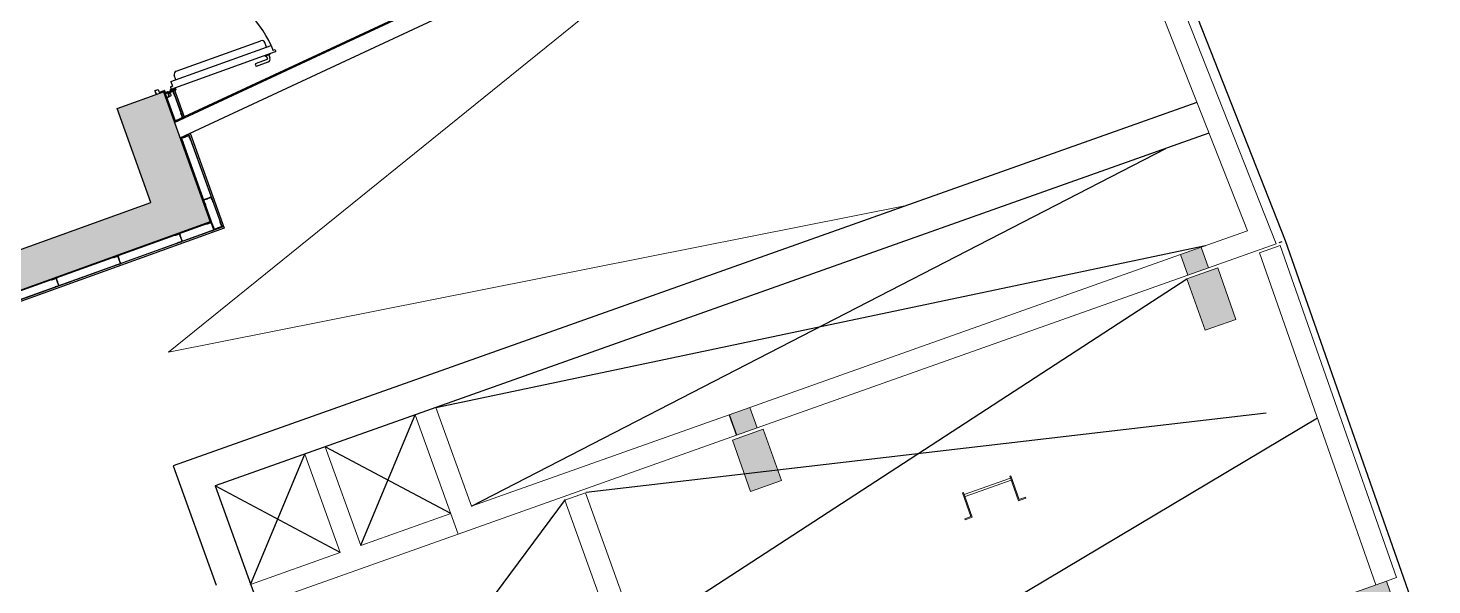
# Model space of a CAD drawing. Header units: centimetres. Extents: x 139057 to 200038, y 34824 to 80516.
# Drawn here: x 176287 to 177572, y 54789 to 55299 of the extents above; entities that cross this region are included whole.
import ezdxf

# ---------------------------------------------------------------- set-up
doc = ezdxf.new("R2010")
doc.units = ezdxf.units.CM
doc.header["$LTSCALE"] = 100
doc.layers.get('0').update_dxf_attribs({"lineweight": 0})
for name, color, linetype in [('0.10 Intonaco', 8, 'Continuous'), ('0.15 E1-E2_Serramenti', 9, 'Continuous'), ('0.20 Cementi Armati', 4, 'Continuous'), ('A-GRAFICA', 253, 'Continuous'), ('A-LAND-PLANT', 1, 'Continuous'), ('A-MCLS3-15', 50, 'Continuous'), ('A-MCLS5-30', 2, 'Continuous'), ('A-MONTANTI CARTONGESSO', 251, 'Continuous'), ('E1-E2_124$0$A-WALL', 6, 'Continuous'), ('E1-E2_124$0$A-WALL-FIN', 1, 'Continuous')]:
    doc.layers.add(name, color=color, linetype=linetype)
for name, color, linetype, lineweight in [('410_STRUTTURE_001-AM_0', 7, 'Continuous', 0), ('430_TAVOLATI_001-AM_0', 3, 'Continuous', 0), ('440_SIMBOLI_001-AM_0', 31, 'Continuous', 0), ('441_SERRAMENTI_001-AM_0', 1, 'Continuous', 0), ('RDO-Legenda-muri', 153, 'Continuous', 15)]:
    doc.layers.add(name, color=color, linetype=linetype, lineweight=lineweight)
doc.layers.add('A-FIN-CTG-LASTRA STANDARD', color=7, linetype='Continuous', true_color=0x13447c)

# ---------------------------------------------------------------- blocks, each defined once
blk = doc.blocks.new('A$C16963ACD')
at = {"layer": '0.15 E1-E2_Serramenti', "ltscale": 0.02}
for p, q in [((0.069, 1.171), (0.069, 1.121)), ((0.104, 1.204), (0.074, 1.204)), ((0.074, 1.204), (0.074, 1.202)), ((0.104, 1.202), (0.074, 1.202)), ((0.076, 1.168), (0.076, 1.122)), ((0.104, 1.17), (0.078, 1.17)), ((0.104, 1.169), (0.078, 1.169)), ((0.078, 1.168), (0.078, 1.122)), ((0.104, 1.202), (0.104, 1.171)), ((0.106, 1.202), (0.106, 1.171)), ((2.069, 1.171), (2.069, 1.121)), ((0.01, 1.118), (0.009, 1.118)), ((0.009, 1.118), (0.009, 1.099)), ((0.01, 1.118), (0.01, 1.099)), ((0.053, 1.099), (0.011, 1.099)), ((0.053, 1.097), (0.011, 1.097)), ((0.011, 1.096), (0.011, 1.082)), ((0.013, 1.097), (0.013, 1.092)), ((0.013, 1.092), (0.036, 1.092)), ((0.016, 1.077), (0.035, 1.077)), ((0.036, 1.092), (0.039, 1.084)), ((0.069, 1.121), (0.039, 1.121)), ((0.039, 1.097), (0.044, 1.084)), ((0.046, 1.071), (0.046, 1.022)), ((0.062, 1.063), (0.047, 1.071)), ((0.064, 1.068), (0.05, 1.075)), ((0.053, 1.119), (0.053, 1.099)), ((0.076, 1.121), (0.055, 1.121)), ((0.076, 1.12), (0.055, 1.12)), ((0.055, 1.119), (0.055, 1.099)), ((0.062, 1.063), (0.062, 1.019)), ((0.067, 1.056), (0.067, 1.063)), ((0.067, 1.056), (0.067, 0.041)), ((0.087, 1.057), (0.068, 1.057)), ((0.088, 1.038), (0.088, 1.056)), ((0.088, 1.044), (0.088, 1.039)), ((0.133, 1.037), (0.089, 1.037)), ((0.134, 1.036), (0.134, 0.061)), ((2.004, 1.036), (2.004, 0.001)), ((2.005, 1.037), (2.049, 1.037)), ((2.05, 1.038), (2.05, 1.056)), ((2.05, 1.044), (2.05, 1.039)), ((2.051, 1.057), (2.07, 1.057)), ((2.069, 1.121), (2.099, 1.121)), ((2.071, 1.056), (2.071, 1.063)), ((2.071, 1.056), (2.071, 0.045)), ((2.074, 1.068), (2.088, 1.075)), ((2.076, 1.063), (2.091, 1.071)), ((2.076, 1.063), (2.076, 1.019)), ((2.091, 1.071), (2.091, 1.022)), ((2.099, 1.097), (2.094, 1.084)), ((2.102, 1.092), (2.099, 1.084)), ((2.125, 1.092), (2.102, 1.092)), ((2.122, 1.077), (2.103, 1.077)), ((2.125, 1.097), (2.125, 1.092)), ((2.127, 1.096), (2.127, 1.082)), ((0.067, 1.017), (0.051, 1.017)), ((0.067, 1.019), (0.062, 1.019)), ((0.134, 0.987), (0.177, 0.987)), ((0.207, 0.957), (0.207, 0.135)), ((1.931, 0.957), (1.931, 0.135)), ((2.004, 0.987), (1.961, 0.987)), ((2.004, 0.987), (1.965, 0.987)), ((2.071, 1.019), (2.076, 1.019)), ((2.071, 1.017), (2.086, 1.017)), ((0, 0.14), (0, 0.255)), ((0.025, 0.255), (0, 0.255)), ((0.025, 0.14), (0.025, 0.255)), ((0.059, 0.135), (0.03, 0.135)), ((0.059, 0.101), (0.059, 0.144)), ((0.067, 0.145), (0.06, 0.145)), ((0.059, 0.11), (0.03, 0.11)), ((0.067, 0.1), (0.06, 0.1)), ((0.087, 0.04), (0.068, 0.04)), ((0.088, 0.059), (0.088, 0.041)), ((0.133, 0.06), (0.089, 0.06)), ((0.134, 0.105), (0.177, 0.105)), ((2.004, 0.105), (1.961, 0.105)), ((1.984, 0.001), (1.984, 0.044)), ((2.004, 0.045), (1.985, 0.045)), ((2.005, 0.025), (2.049, 0.025)), ((2.05, 0.026), (2.05, 0.044)), ((2.051, 0.045), (2.071, 0.045)), ((1.985, 0), (2.003, 0))]:
    blk.add_line(p, q, dxfattribs=at)
blk.add_lwpolyline([(2.034, 1.169, -0.414214), (2.032, 1.171), (2.032, 1.202, -0.414214), (2.034, 1.204), (2.064, 1.204), (2.064, 1.202), (2.034, 1.202, 0.414214), (2.033, 1.202), (2.033, 1.171, 0.414214), (2.034, 1.17), (2.059, 1.17, -0.414214), (2.061, 1.168), (2.061, 1.122, 0.414214), (2.062, 1.121), (2.082, 1.121, -0.414214), (2.084, 1.119), (2.084, 1.099, 0.414214), (2.085, 1.099), (2.127, 1.099, 0.414214), (2.127, 1.099), (2.127, 1.118), (2.129, 1.118), (2.129, 1.099, -0.414214), (2.127, 1.097), (2.085, 1.097, -0.414214), (2.083, 1.099), (2.083, 1.119, 0.414214), (2.082, 1.12), (2.062, 1.12, -0.414214), (2.06, 1.122), (2.06, 1.168, 0.414214), (2.059, 1.169)], format="xyb", close=True, dxfattribs=at)
for centre in [(0.042, 1.077), (2.095, 1.077)]:
    blk.add_circle(centre, 0.0075, dxfattribs=at)
for centre, radius, start, end in [((0.078, 1.168), 0.002, 90, 180), ((0.078, 1.168), 0.0005, 90, 180), ((0.104, 1.202), 0.002, 0, 90), ((0.104, 1.202), 0.0005, 0, 90), ((0.104, 1.171), 0.0005, 270, 0), ((0.104, 1.171), 0.002, 270, 0), ((0.011, 1.099), 0.002, 180, 270), ((0.011, 1.099), 0.0005, 180, 270), ((0.012, 1.096), 0.001, 90, 180), ((0.016, 1.082), 0.005, 180, 270), ((0.055, 1.119), 0.002, 90, 180), ((0.053, 1.099), 0.0005, 270, 360), ((0.053, 1.099), 0.002, 270, 360), ((0.055, 1.119), 0.0005, 90, 180), ((0.062, 1.063), 0.005, 360, 62.6761), ((0.068, 1.056), 0.001, 90, 180), ((0.076, 1.122), 0.0005, 270, 0), ((0.076, 1.122), 0.002, 270, 0), ((0.087, 1.056), 0.001, 0, 90), ((0.089, 1.038), 0.001, 180, 270), ((0.036, 1.09), 1.035, 275.3983, 3.1131), ((0.133, 1.036), 0.001, 0, 90), ((2.264, 1.162), 1.195, 180.7587, 256.4886), ((2.005, 1.036), 0.001, 90, 180), ((2.049, 1.038), 0.001, 270, 360), ((2.051, 1.056), 0.001, 90, 180), ((2.07, 1.056), 0.001, 0, 90), ((2.076, 1.063), 0.005, 117.3239, 180), ((2.122, 1.082), 0.005, 270, 0), ((2.126, 1.096), 0.001, 360, 90), ((0.051, 1.022), 0.005, 180, 270), ((0.177, 0.957), 0.03, 0, 90), ((1.961, 0.957), 0.03, 90, 180), ((2.086, 1.022), 0.005, 270, 0), ((0.03, 0.14), 0.03, 180, 270), ((0.03, 0.14), 0.005, 180, 270), ((0.06, 0.144), 0.001, 90, 180), ((0.177, 0.135), 0.03, 270, 0), ((1.961, 0.135), 0.03, 180, 270), ((0.06, 0.101), 0.001, 180, 270), ((0.068, 0.041), 0.001, 180, 270), ((0.087, 0.041), 0.001, 270, 360), ((0.089, 0.059), 0.001, 90, 180), ((0.133, 0.061), 0.001, 270, 360), ((1.985, 0.044), 0.001, 90, 180), ((1.985, 0.001), 0.001, 180, 270), ((2.003, 0.001), 0.001, 270, 350.3961), ((2.005, 0.026), 0.001, 180, 270), ((2.049, 0.026), 0.001, 270, 0), ((2.051, 0.044), 0.001, 90, 180), ((2.07, 0.046), 0.001, 270, 0)]:
    blk.add_arc(centre, radius, start, end, dxfattribs=at)
blk = doc.blocks.new('mech-121$0$STEL-LAD')
for p, q in [((391, -585), (258, -156)), ((410, -580), (277, -150))]:
    blk.add_line(p, q)
for points in [[(293, -134), (73, -202), (55, -145), (46, -148), (67, -215), (296, -144), (293, -134)], [(432, -583), (212, -651), (230, -709), (221, -712), (200, -645), (429, -574), (432, -583)]]:
    blk.add_lwpolyline(points)
blk = doc.blocks.new('montante da 75')
h = blk.add_hatch()
h.set_pattern_fill('ANSI31', color=256, scale=0.1, style=0)
edge = h.paths.add_edge_path()
edge.add_line((34, -11), (34, -20))
edge.add_arc((33, -20), 0.6, -90, 0, ccw=False)
edge.add_line((33, -21), (23, -21))
edge.add_arc((23, -20), 1.02, 231.8145, 266.6925, ccw=False)
edge.add_arc((22, -22), 1.2, 51.8145, 64.378)
edge.add_arc((16, -34), 14.8, 64.378, 65.8371)
edge.add_arc((21, -22), 1.76, 71.6537, 86.6661)
edge.add_line((21, -20), (-3, -20))
edge.add_line((-3, -20), (-27, -20))
edge.add_arc((-27, -22), 1.76, 93.3339, 108.3463)
edge.add_arc((-21, -34), 14.8, 114.1629, 115.622)
edge.add_arc((-27, -22), 1.2, 115.622, 128.1855)
edge.add_arc((-28, -20), 1.02, 273.3075, 308.1855, ccw=False)
edge.add_line((-28, -21), (-39, -21))
edge.add_arc((-39, -20), 0.6, 180, 270, ccw=False)
edge.add_line((-39, -20), (-39, -11))
edge.add_arc((-40, -11), 0.6, 0, 37.2579)
edge.add_arc((-39, -10), 0.625, 142.7421, 217.2579, ccw=False)
edge.add_arc((-40, -9), 0.6, 322.7421, 360)
edge.add_line((-39, -9), (-39, 1))
edge.add_arc((-40, 1), 0.6, 0, 37.2579)
edge.add_arc((-39, 2), 0.625, 142.7421, 217.2579, ccw=False)
edge.add_arc((-40, 3), 0.6, 322.7421, 360)
edge.add_line((-39, 3), (-39, 13))
edge.add_arc((-40, 13), 0.6, 0, 37.2579)
edge.add_arc((-39, 14), 0.625, 142.7421, 217.2579, ccw=False)
edge.add_arc((-40, 14), 0.6, 322.7421, 360)
edge.add_line((-39, 14), (-39, 24))
edge.add_arc((-39, 24), 0.6, 90, 180, ccw=False)
edge.add_line((-39, 25), (-37, 25))
edge.add_line((-37, 25), (-37, 25))
edge.add_line((-37, 25), (-39, 25))
edge.add_arc((-39, 24), 1.2, 90, 180)
edge.add_line((-40, 24), (-40, 14))
edge.add_arc((-40, 14), 0.6, 322.7421, 360, ccw=False)
edge.add_arc((-39, 14), 0.625, 142.7421, 217.2579)
edge.add_arc((-40, 13), 0.6, 0, 37.2579, ccw=False)
edge.add_line((-40, 13), (-40, 3))
edge.add_arc((-40, 3), 0.6, 322.7421, 360, ccw=False)
edge.add_arc((-39, 2), 0.625, 142.7421, 217.2579)
edge.add_arc((-40, 1), 0.6, 0, 37.2579, ccw=False)
edge.add_line((-40, 1), (-40, -9))
edge.add_arc((-40, -9), 0.6, 322.7421, 360, ccw=False)
edge.add_arc((-39, -10), 0.625, 142.7421, 217.2579)
edge.add_arc((-40, -11), 0.6, 0, 37.2579, ccw=False)
edge.add_line((-40, -11), (-40, -20))
edge.add_arc((-39, -20), 1.2, 180, 270)
edge.add_line((-39, -22), (-28, -22))
edge.add_arc((-28, -20), 1.2, 270, 311.4096)
edge.add_arc((-27, -22), 1.2, 90, 131.4096, ccw=False)
edge.add_line((-27, -21), (-3, -21))
edge.add_line((-3, -21), (21, -21))
edge.add_arc((21, -22), 1.2, 48.5904, 90, ccw=False)
edge.add_arc((23, -20), 1.2, 228.5904, 270)
edge.add_line((23, -22), (33, -22))
edge.add_arc((33, -20), 1.2, 270, 360)
edge.add_line((34, -20), (34, -11))
edge.add_arc((35, -11), 0.6, 142.7421, 180, ccw=False)
edge.add_arc((34, -10), 0.625, 322.7421, 397.2579)
edge.add_arc((35, -9), 0.6, 180, 217.2579, ccw=False)
edge.add_line((34, -9), (34, 1))
edge.add_arc((35, 1), 0.6, 142.7421, 180, ccw=False)
edge.add_arc((34, 2), 0.625, 322.7421, 397.2579)
edge.add_arc((35, 3), 0.6, 180, 217.2579, ccw=False)
edge.add_line((34, 3), (34, 13))
edge.add_arc((35, 13), 0.6, 142.7421, 180, ccw=False)
edge.add_arc((34, 14), 0.625, 322.7421, 397.2579)
edge.add_arc((35, 14), 0.6, 180, 217.2579, ccw=False)
edge.add_line((34, 14), (34, 24))
edge.add_arc((33, 24), 1.2, 360, 450)
edge.add_line((33, 25), (31, 25))
edge.add_line((31, 25), (31, 25))
edge.add_line((31, 25), (33, 25))
edge.add_arc((33, 24), 0.6, 0, 90, ccw=False)
edge.add_line((34, 24), (34, 14))
edge.add_arc((34, 14), 0.6, 180, 217.2579)
edge.add_arc((33, 14), 0.625, -37.2579, 37.2579, ccw=False)
edge.add_arc((34, 13), 0.6, 142.7421, 180)
edge.add_line((34, 13), (34, 3))
edge.add_arc((34, 3), 0.6, 180, 217.2579)
edge.add_arc((33, 2), 0.625, -37.2579, 37.2579, ccw=False)
edge.add_arc((34, 1), 0.6, 142.7421, 180)
edge.add_line((34, 1), (34, -9))
edge.add_arc((34, -9), 0.6, 180, 217.2579)
edge.add_arc((33, -10), 0.625, -37.2579, 37.2579, ccw=False)
edge.add_arc((34, -11), 0.6, 142.7421, 180)
for p, q in [((-40, 14), (-40, 24)), ((-40, 3), (-40, 13)), ((-40, 1), (-40, -9)), ((-39, 25), (-37, 25)), ((-39, 25), (-37, 25)), ((-39, 14), (-39, 24)), ((-39, 3), (-39, 13)), ((-39, 1), (-39, -9)), ((-37, 25), (-37, 25)), ((33, 25), (31, 25)), ((33, 25), (31, 25)), ((31, 25), (31, 25)), ((34, 14), (34, 24)), ((34, 14), (34, 24)), ((34, 3), (34, 13)), ((34, 3), (34, 13)), ((34, 1), (34, -9)), ((34, 1), (34, -9)), ((-40, -11), (-40, -20)), ((-39, -11), (-39, -20)), ((-39, -21), (-28, -21)), ((-39, -22), (-28, -22)), ((-27, -20), (-3, -20)), ((-27, -21), (-3, -21)), ((21, -20), (-3, -20)), ((21, -21), (-3, -21)), ((33, -21), (23, -21)), ((33, -22), (23, -22)), ((34, -11), (34, -20)), ((34, -11), (34, -20))]:
    blk.add_line(p, q)
for centre, radius, start, end in [((-39, 24), 1.2, 90, 180), ((-39, 14), 0.625, 142.7421, 217.2579), ((-40, 14), 0.6, 322.7421, 360), ((-40, 13), 0.6, 0, 37.2579), ((-40, 3), 0.6, 322.7421, 360), ((-39, 2), 0.625, 142.7421, 217.2579), ((-40, 1), 0.6, 0, 37.2579), ((-39, 24), 0.6, 90, 180), ((-39, 14), 0.625, 142.7421, 217.2579), ((-40, 14), 0.6, 322.7421, 360), ((-40, 13), 0.6, 0, 37.2579), ((-40, 3), 0.6, 322.7421, 360), ((-39, 2), 0.625, 142.7421, 217.2579), ((-40, 1), 0.6, 0, 37.2579), ((33, 24), 1.2, 360, 90), ((33, 24), 0.6, 360, 90), ((34, 14), 0.625, 322.7421, 37.2579), ((35, 14), 0.6, 180, 217.2579), ((33, 14), 0.625, 322.7421, 37.2579), ((34, 14), 0.6, 180, 217.2579), ((35, 13), 0.6, 142.7421, 180), ((34, 13), 0.6, 142.7421, 180), ((35, 3), 0.6, 180, 217.2579), ((34, 3), 0.6, 180, 217.2579), ((34, 2), 0.625, 322.7421, 37.2579), ((35, 1), 0.6, 142.7421, 180), ((33, 2), 0.625, 322.7421, 37.2579), ((34, 1), 0.6, 142.7421, 180), ((-39, -10), 0.625, 142.7421, 217.2579), ((-40, -9), 0.6, 322.7421, 360), ((-40, -11), 0.6, 0, 37.2579), ((-39, -20), 1.2, 180, 270), ((-39, -10), 0.625, 142.7421, 217.2579), ((-40, -9), 0.6, 322.7421, 360), ((-40, -11), 0.6, 0, 37.2579), ((-39, -20), 0.6, 180, 270), ((-28, -20), 1.2, 270, 311.4096), ((-27, -22), 1.2, 90, 131.4096), ((-28, -20), 1.02, 273.3075, 308.1855), ((-21, -34), 14.8, 114.1629, 115.622), ((-27, -22), 1.2, 115.622, 128.1855), ((-27, -22), 1.76, 93.3339, 108.3463), ((21, -22), 1.76, 71.6537, 86.6661), ((21, -22), 1.2, 48.5904, 90), ((23, -20), 1.2, 228.5904, 270), ((23, -20), 1.02, 231.8145, 266.6925), ((16, -34), 14.8, 64.378, 65.8371), ((22, -22), 1.2, 51.8145, 64.378), ((33, -20), 0.6, 270, 0), ((33, -20), 1.2, 270, 0), ((34, -10), 0.625, 322.7421, 37.2579), ((35, -9), 0.6, 180, 217.2579), ((33, -10), 0.625, 322.7421, 37.2579), ((34, -9), 0.6, 180, 217.2579), ((35, -11), 0.6, 142.7421, 180), ((34, -11), 0.6, 142.7421, 180)]:
    blk.add_arc(centre, radius, start, end)

msp = doc.modelspace()

# ---------------------------------------------------------------- hatches: boundary and pattern name
at = {"layer": '410_STRUTTURE_001-AM_0'}
h = msp.add_hatch(color=256, dxfattribs=at)
h.paths.add_polyline_path([(173097.4, 66917.9, 1), (173132.4, 66917.9, 1)])
h.paths.add_polyline_path([(172464, 67114.3), (172425.2, 67124.1), (172393.5, 66998), (172432.3, 66988.3)])
h.paths.add_polyline_path([(172268.8, 66557.1), (172239.6, 66564.2), (172225.4, 66505.9), (172254.6, 66498.8)])
h.paths.add_polyline_path([(171904.4, 66525.1, 1), (171974.4, 66525.1, 1)])
h.paths.add_polyline_path([(171852.2, 66563.6), (171803.4, 66574.4), (171792.5, 66525.6), (171841.4, 66514.8)])
h.paths.add_polyline_path([(171939.5, 67132.4), (171987.8, 67119.6), (172000.7, 67167.9), (171952.3, 67180.7)])
h.paths.add_polyline_path([(172118.8, 67125.7, 1), (172048.8, 67125.7, 1)])
h.paths.add_polyline_path([(171575.4, 65289.1), (171625, 65282.5), (171631.6, 65332.1), (171582, 65338.7)])
h.paths.add_polyline_path([(171698.3, 65301.5, 1), (171768.3, 65301.5, 1)])
h.paths.add_polyline_path([(172000.9, 65312), (171999.5, 65287), (172079.4, 65282.7), (172080.7, 65307.7)])
h.paths.add_polyline_path([(172504.9, 65260.4, 1), (172469.9, 65260.4, 1)])
h.paths.add_polyline_path([(173206.7, 65219.2, 1), (173276.7, 65219.2, 1)])
h.paths.add_polyline_path([(173189.9, 64670.8, 1), (173259.9, 64670.8, 1)])
h.paths.add_polyline_path([(171897.4, 64618.3), (171927.3, 64617.1), (171929.8, 64677), (171899.8, 64678.3)])
h.paths.add_polyline_path([(171707.6, 64680.9, 1), (171637.6, 64680.9, 1)])
h.paths.add_polyline_path([(171506.1, 64661.2), (171555.9, 64656.7), (171560.4, 64706.5), (171510.6, 64711)])
h.paths.add_polyline_path([(171463.9, 64032.1), (171513.9, 64030), (171515.9, 64080), (171466, 64082)])
h.paths.add_polyline_path([(171511.7, 63977.1), (171513.7, 64027), (171463.8, 64029.1), (171461.7, 63979.1)])
h.paths.add_polyline_path([(171605.5, 64055.9, 1), (171675.5, 64055.9, 1)])
h.paths.add_polyline_path([(171905.9, 64101.4), (171881, 64102.4), (171877.7, 64022.4), (171902.7, 64021.4)])
h.paths.add_polyline_path([(173199.6, 64122.3, 1), (173269.6, 64122.3, 1)])
h.paths.add_polyline_path([(173235.6, 63574.9, 1), (173305.6, 63574.9, 1)])
h.paths.add_polyline_path([(172861.4, 63523), (172858.6, 63552.9), (172798.9, 63547.5), (172801.6, 63517.6)])
h.paths.add_polyline_path([(172419.1, 63501.4, 1), (172489.1, 63501.4, 1)])
h.paths.add_polyline_path([(171880.4, 63484.6), (171855.5, 63485.7), (171852, 63405.8), (171877, 63404.7)])
h.paths.add_polyline_path([(171602.6, 63428, 1), (171672.6, 63428, 1)])
h.paths.add_polyline_path([(171448.5, 63390.7), (171498.5, 63390.5), (171498.7, 63440.5), (171448.7, 63440.7)])
h.paths.add_polyline_path([(171461, 62750.1), (171511, 62752.1), (171509, 62802), (171459, 62800.1)])
h.paths.add_polyline_path([(171629.1, 62798.4, 1), (171699.1, 62798.4, 1)])
h.paths.add_polyline_path([(171855.5, 62863.5), (171830.5, 62865), (171825.8, 62785.1), (171850.8, 62783.7)])
h.paths.add_polyline_path([(172533.4, 62914.1, 1), (172463.4, 62914.1, 1)])
h.paths.add_polyline_path([(172926.6, 62958.3), (172922.5, 62988.1), (172863, 62979.9), (172867.1, 62950.1)])
h.paths.add_polyline_path([(173367.8, 63029.8, 1), (173297.8, 63029.8, 1)])
h.paths.add_polyline_path([(173386.2, 62488.4, 1), (173456.2, 62488.4, 1)])
h.paths.add_polyline_path([(172594.1, 62403.9), (172652.5, 62417.8), (172638.6, 62476.2), (172580.2, 62462.3)])
h.paths.add_polyline_path([(171941.8, 62169.4), (171966.3, 62174.2), (171951.2, 62252.7), (171926.7, 62248)])
h.paths.add_polyline_path([(171685.3, 62168.5, 1), (171755.3, 62168.5, 1)])
h.paths.add_polyline_path([(171551.4, 62111.5), (171547.3, 62161.3), (171497.5, 62157.2), (171501.6, 62107.3)])
h.paths.add_polyline_path([(171564.3, 61513.1), (171570.7, 61463.5), (171620.3, 61469.8), (171613.9, 61519.4)])
h.paths.add_polyline_path([(171635.9, 61377.3), (171643.1, 61348.2), (171691.6, 61360.3), (171684.4, 61389.4)])
h.paths.add_polyline_path([(171771.4, 61539.7, 1), (171841.4, 61539.7, 1)])
h.paths.add_polyline_path([(172069.2, 61642.9), (172044.7, 61638.1), (172059.7, 61559.6), (172084.3, 61564.3)])
h.paths.add_polyline_path([(171984.3, 61420.4), (172013.8, 61426.1), (172004.3, 61475.2), (171974.8, 61469.5)])
h.paths.add_polyline_path([(172512.5, 61527.4), (172483, 61521.7), (172492.5, 61472.6), (172522, 61478.3)])
h.paths.add_polyline_path([(172945.8, 61590.3), (172938.9, 61619.4), (172890.2, 61607.9), (172897.2, 61578.7)])
h.paths.add_polyline_path([(173500.6, 61951.8, 1), (173570.6, 61951.8, 1)])
h.paths.add_polyline_path([(173059.6, 61182.9), (173051.1, 61211.7), (173003.2, 61197.4), (173011.7, 61168.7)])
h.paths.add_polyline_path([(172598, 61085.7), (172568.5, 61080), (172578, 61030.9), (172607.5, 61036.6)])
h.paths.add_polyline_path([(172067.7, 60879.1), (172097.1, 60884.8), (172087.6, 60933.9), (172058.2, 60928.2)])
h.paths.add_polyline_path([(171731, 60780.4), (171780.2, 60789.1), (171771.5, 60838.4), (171722.3, 60829.7)])
h.paths.add_polyline_path([(171678.8, 60771.2), (171728, 60779.9), (171719.4, 60829.2), (171670.1, 60820.5)])
h.paths.add_polyline_path([(171771.5, 60289), (171782, 60240.1), (171830.8, 60250.6), (171820.4, 60299.5)])
h.paths.add_polyline_path([(171833.8, 60251.2), (171882.7, 60261.7), (171872.2, 60310.6), (171823.3, 60300.1)])
h.paths.add_polyline_path([(172186.7, 60419.6), (172157.2, 60413.9), (172166.7, 60364.8), (172196.1, 60370.5)])
h.paths.add_polyline_path([(172673.1, 60539.2), (172702.6, 60544.9), (172693.1, 60594), (172663.6, 60588.3)])
h.paths.add_polyline_path([(173205.4, 60730.6), (173195.6, 60758.9), (173148.4, 60742.7), (173158.1, 60714.3)])
h.paths.add_polyline_path([(173311.7, 60297), (173358.2, 60315.4), (173347.1, 60343.3), (173300.7, 60324.8)])
h.paths.add_polyline_path([(172771.8, 60187), (172742.4, 60181.3), (172751.9, 60132.2), (172781.3, 60137.9)])
h.paths.add_polyline_path([(172312.4, 59877.6), (172282.9, 59871.9), (172292.4, 59822.8), (172321.9, 59828.5)])
h.paths.add_polyline_path([(173368.3, 59347.8), (173346.2, 59403.5), (173290.4, 59381.4), (173312.6, 59325.6)])
h.paths.add_polyline_path([(174210.9, 59878.9, 1), (174280.9, 59878.9, 1)])
h.paths.add_polyline_path([(174066.1, 60383.7, 1), (173996.1, 60383.7, 1)])
h.paths.add_polyline_path([(173620.9, 58923.5, 1), (173550.9, 58923.5, 1)])
h.paths.add_polyline_path([(173884.9, 58386.6, 1), (173814.9, 58386.6, 1)])
h.paths.add_polyline_path([(174449.7, 59385, 1), (174519.7, 59385, 1)])
h.paths.add_polyline_path([(174781.9, 58903.2, 1), (174711.9, 58903.2, 1)])
h.paths.add_polyline_path([(175067.1, 58434.5, 1), (174997.1, 58434.5, 1)])
h.paths.add_polyline_path([(175304.4, 57980, 1), (175374.4, 57980, 1)])
h.paths.add_polyline_path([(175703.2, 57540.9, 1), (175633.2, 57540.9, 1)])
h.paths.add_polyline_path([(175196.3, 56374.7, 1), (175126.3, 56374.7, 1)])
h.paths.add_polyline_path([(176052.7, 57118, 1), (175982.7, 57118, 1)])
h.paths.add_polyline_path([(176488.7, 56567.5, 1), (176418.7, 56567.5, 1)])
h.paths.add_polyline_path([(176794.8, 55975.9, 1), (176864.8, 55975.9, 1)])
h.paths.add_polyline_path([(175491.6, 55908.3, 1), (175561.6, 55908.3, 1)])
h.paths.add_polyline_path([(177107.5, 55348.5, 1), (177177.5, 55348.5, 1)])
h.paths.add_polyline_path([(177367.7, 55079.6), (177361, 55098.4), (177342.1, 55091.7), (177348.8, 55072.9)])
h.paths.add_polyline_path([(177392.9, 55032.3), (177376.2, 55079.4), (177347.9, 55069.4), (177364.7, 55022.3)])
h.paths.add_polyline_path([(177483.5, 54775.8), (177493.5, 54747.6), (177540.6, 54764.3), (177530.6, 54792.6)])
h = msp.add_hatch(color=256, dxfattribs=at)
h.dxf.hatch_style = 1
h.paths.add_polyline_path([(175447.4, 54706), (175475.7, 54716.2), (175420.4, 54869.5), (175441.1, 54877), (175434.1, 54896.7), (175429.3, 54895), (175428, 54898.8), (175412, 54893), (175317.1, 55156.5), (175566.4, 55246.3), (175661.3, 54982.9), (175580.4, 54953.7), (175581.8, 54949.9), (175577, 54948.3), (175584.2, 54928.5), (175669.8, 54959.3), (175708.1, 54853), (176454.1, 55121.7), (176411.3, 55240.7), (176368.9, 55225.5), (176399.9, 55139.4), (175738.5, 54901.2), (175608.7, 55261.5), (176270.1, 55499.7), (176301.2, 55413.6), (176343.5, 55428.9), (176302.3, 55543.2), (175278.7, 55174.5)])
for points in [[(176935.8, 54926.2), (176929.1, 54945), (176947.9, 54951.7), (176954.6, 54932.9)], [(176977, 54884.6), (176948.7, 54874.6), (176932, 54921.7), (176960.2, 54931.7)]]:
    msp.add_hatch(color=256, dxfattribs=at).paths.add_polyline_path(points)

# ---------------------------------------------------------------- linework, layer by layer
at = {"layer": '0.10 Intonaco'}
for p, q in [((176422, 55214, 0), (177203.3, 55578.3, 0)), ((176412.2, 55241.1, 0), (176422, 55214, 0))]:
    msp.add_line(p, q, dxfattribs=at)
at = {"layer": '0.20 Cementi Armati'}
for p, q in [((176368.9, 55225.5, 0), (176411.3, 55240.7, 0)), ((176411.3, 55240.7, 0), (176454.1, 55121.7, 0)), ((176399.9, 55139.4, 0), (176368.9, 55225.5, 0)), ((175738.5, 54901.2, 0), (176399.9, 55139.4, 0)), ((176454.1, 55121.7, 0), (175708.1, 54853, 0))]:
    msp.add_line(p, q, dxfattribs=at)
at = {"layer": '410_STRUTTURE_001-AM_0', "elevation": 0}
msp.add_lwpolyline([(175708.1, 54853), (176454.1, 55121.7), (176411.3, 55240.7), (176368.9, 55225.5), (176399.9, 55139.4), (175738.5, 54901.2)], dxfattribs=at)
for points in [[(177348.8, 55072.9), (177342.1, 55091.7), (177361, 55098.4), (177367.7, 55079.6)], [(177392.9, 55032.3), (177364.7, 55022.3), (177347.9, 55069.4), (177376.2, 55079.4)], [(176935.8, 54926.2), (176929.1, 54945), (176947.9, 54951.7), (176954.6, 54932.9)], [(176977, 54884.6), (176948.7, 54874.6), (176932, 54921.7), (176960.2, 54931.7)], [(177540.6, 54764.3), (177493.5, 54747.6), (177483.5, 54775.8), (177530.6, 54792.6)]]:
    msp.add_lwpolyline(points, close=True, dxfattribs=at)
at = {"layer": '430_TAVOLATI_001-AM_0'}
for p, q in [((177323.8, 55315.6, 0), (177403.4, 55113.5, 0)), ((177342.6, 55322.5, 0), (177429.6, 55101.6, 0)), ((177403.4, 55113.5, 0), (177361, 55098.4, 0)), ((177367.7, 55079.6, 0), (177429.6, 55101.6, 0)), ((177433.4, 55099.8, 0), (177414.5, 55093.1, 0)), ((177433.4, 55099.8, 0), (177539.8, 54795.8, 0)), ((177342.1, 55091.7, 0), (176947.9, 54951.7, 0)), ((177414.5, 55093.1, 0), (177521, 54789.2, 0)), ((176954.6, 54932.9, 0), (177348.8, 55072.9, 0)), ((176681.1, 54835.7, 0), (176641.8, 54944.9, 0)), ((176693.2, 54861.2, 0), (176660.6, 54951.7, 0)), ((176693.2, 54861.2, 0), (176929.1, 54945, 0)), ((176681.1, 54835.7, 0), (176935.8, 54926.2, 0)), ((176573.1, 54818.7, 0), (176540.6, 54909, 0)), ((176592, 54825.3, 0), (176559.4, 54915.7, 0)), ((176797.6, 54873.4, 0), (176778.7, 54866.7, 0)), ((176887.8, 54564.2, 0), (176778.7, 54866.7, 0)), ((176906.6, 54570.9, 0), (176797.6, 54873.4, 0)), ((176674.3, 54854.5, 0), (176592, 54825.3, 0)), ((176497.9, 54770.7, 0), (176681.1, 54835.7, 0)), ((176573.1, 54818.7, 0), (176491.1, 54789.6, 0)), ((177530.6, 54792.6, 0), (177539.8, 54795.8, 0))]:
    msp.add_line(p, q, dxfattribs=at)
at = {"layer": '440_SIMBOLI_001-AM_0'}
for p, q in [((176415.9, 55002.2, 0), (176975.4, 55454.4, 0)), ((177091.5, 55136.5, 0), (176415.9, 55002.2, 0))]:
    msp.add_line(p, q, dxfattribs=at)
at = {"layer": 'A-FIN-CTG-LASTRA STANDARD'}
for p, q in [((176421.3, 55242.6, 0), (176411.9, 55239.2, 0)), ((176419.9, 55242.1, 0), (176429.2, 55216.2, 0)), ((176420.8, 55244, 0), (176430.5, 55216.9, 0)), ((176434.3, 55202.1, 0), (176465, 55116.7, 0)), ((176435.6, 55202.7, 0), (176466.9, 55115.8, 0)), ((176466.9, 55115.8, 0), (175702.1, 54840.3, 0)), ((176466.4, 55117.2, 0), (175703, 54842.2, 0))]:
    msp.add_line(p, q, dxfattribs=at)
at = {"layer": 'A-GRAFICA'}
for p, q in [((176693.1, 54861.3, 0), (177328.8, 55188.9, 0)), ((176660.6, 54951.6, 0), (177365, 55099.9, 0)), ((176845, 54742.2, 0), (177348, 55069.4, 0)), ((176592, 54825.4, 0), (176641.8, 54944.9, 0)), ((176798.1, 54874.2, 0), (177420.5, 54946.7, 0)), ((177185.7, 54774, 0), (177467.4, 54942, 0)), ((176491.1, 54789.6, 0), (176540.6, 54909, 0)), ((176674.3, 54854.6, 0), (176559.4, 54915.7, 0)), ((176573.1, 54818.7, 0), (176458.6, 54879.9, 0)), ((176434.7, 54403.3, 0), (176779.2, 54867.5, 0))]:
    msp.add_line(p, q, dxfattribs=at)
at = {"layer": 'A-LAND-PLANT'}
for p, q in [((177349.9, 55328.4, 0), (177438, 55104.6, 0)), ((177438, 55104.6, 0), (177572.3, 54721.4, 0))]:
    msp.add_line(p, q, dxfattribs=at)
at = {"layer": 'A-MCLS3-15', "color": 3}
for p, q in [((176421.4, 55212.6, 0), (177181.1, 55566.9, 0)), ((176426.5, 55198.5, 0), (177187.4, 55553.3, 0))]:
    msp.add_line(p, q, dxfattribs=at)
at = {"layer": 'A-MCLS5-30', "color": 3}
for p, q in [((177357.2, 55230.8, 0), (176420.2, 54898.1, 0)), ((177368.2, 55202.9, 0), (176458.6, 54879.9, 0)), ((176420.2, 54898.1, 0), (176459.5, 54788.9, 0)), ((176458.6, 54879.9, 0), (176497.9, 54770.7, 0))]:
    msp.add_line(p, q, dxfattribs=at)
at = {"layer": 'A-MONTANTI CARTONGESSO'}
for p, q in [((176412.7, 55239.5, 0), (176422.3, 55213, 0)), ((176419.8, 55242, 0), (176429.1, 55216.2, 0)), ((176427.4, 55198.9, 0), (176457.8, 55114.2, 0)), ((176434.2, 55202, 0), (176464.9, 55116.8, 0)), ((176464.9, 55116.8, 0), (175703, 54842.3, 0)), ((176455.3, 55121.3, 0), (175707.5, 54851.9, 0))]:
    msp.add_line(p, q, dxfattribs=at)
at = {"layer": 'E1-E2_124$0$A-WALL'}
msp.add_line((176929.1, 54945, 0), (176935.8, 54926.2, 0), dxfattribs=at)
at = {"layer": 'E1-E2_124$0$A-WALL-FIN'}
msp.add_line((177432.5, 55102.6, 0), (177435.3, 55103.6, 0), dxfattribs=at)

# ---------------------------------------------------------------- block references
at = {"layer": '441_SERRAMENTI_001-AM_0', "xscale": 0.1, "yscale": 0.1, "zscale": 0.1, "rotation": 92.32726691383179}
msp.add_blockref('mech-121$0$STEL-LAD', (177130.4, 54843.6, 0), dxfattribs=at)
at = {"layer": 'A-MONTANTI CARTONGESSO'}
for p, xscale, yscale, zscale, rotation in [((176417.3, 55238.6, 0), -0.09999999999999994, 0.09999999999999994, 0.1, 200.2976902084802), ((176424.9, 55217.4, 0), 0.09999999999999994, 0.09999999999999994, 0.09999999999999994, 19.32039488803256), ((176432.1, 55197.5, 0), -0.09999999999999994, 0.09999999999999994, 0.1, 200.2976902084808), ((176452.5, 55141, 0), -0.09999999999999994, 0.09999999999999994, 0.1, 200.2976902084808), ((176425.4, 55106.3, 0), -0.1, 0.1, 0.1, 110.2976901739746), ((176454.4, 55116.7, 0), -0.1, 0.1, 0.1, 110.2976901739746), ((176460.8, 55118, 0), 0.09999999999999994, 0.09999999999999994, 0.09999999999999994, 19.32039488803256), ((176369, 55085.9, 0), -0.1, 0.1, 0.1, 110.2976901739746), ((176312.5, 55065.6, 0), -0.1, 0.1, 0.1, 110.2976901739746)]:
    msp.add_blockref('montante da 75', p, dxfattribs=dict(at, xscale=xscale, yscale=yscale, zscale=zscale, rotation=rotation))
at = {"layer": 'RDO-Legenda-muri', "ltscale": 50, "xscale": 99.99999999999996, "yscale": 99.99999999999996, "zscale": 99.99999999999996, "rotation": 109.8101275519579}
msp.add_blockref('A$C16963ACD', (176520.1, 55272.6, 0), dxfattribs=at)

doc.saveas('drawing.dxf')
